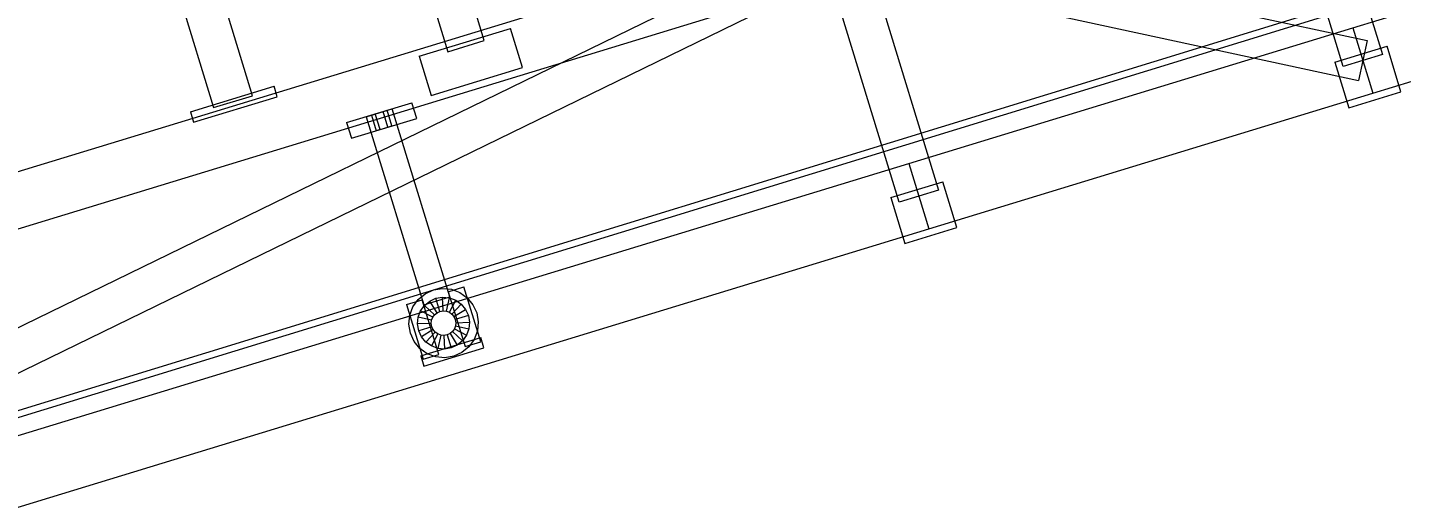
# Model space of a CAD drawing. Header units: millimetres. Extents: x -1970 to 59977, y -50268 to 6837.
# Drawn here: x 24107 to 25113, y 2551 to 2900 of the extents above; entities that cross this region are included whole.
import ezdxf

# ---------------------------------------------------------------- set-up
doc = ezdxf.new("R2010")
doc.units = ezdxf.units.MM
doc.layers.add('COTAS_P', color=1, linetype='Continuous', lineweight=0)
doc.layers.add('lateral_C02', color=7, linetype='Continuous', lineweight=0)
doc.dimstyles.new('R19_100', dxfattribs={"dimtxt": 250, "dimasz": 150, "dimexe": 150, "dimexo": 80, "dimgap": 100, "dimtad": 1, "dimtih": 1, "dimtoh": 1, "dimdsep": 46, "dimcen": 0.09, "dimadec": 0, "dimazin": 0, "dimtfac": 1, "dimtdec": 4, "dimtofl": 0, "dimtmove": 0, "dimatfit": 3, "dimfxl": 1, "dimtolj": 1, "dimtzin": 0, "dimarcsym": 0})

# ---------------------------------------------------------------- blocks, each defined once
blk = doc.blocks.new('*D3')
at = {"layer": 'COTAS_P', "color": 0, "lineweight": -2, "transparency": 16777216}
for p, q in [((25334.8, 3271.6), (25051.3, 4199.2)), ((16158.2, 1324.5), (24951.7, 4011.9)), ((16254.4, 496.5), (15970.9, 1424.2))]:
    blk.add_line(p, q, dxfattribs=at)
at = {"layer": 'COTAS_P', "color": 0, "transparency": 16777216}
for points in [[(24944.4, 4035.8), (24959, 3988), (25095.1, 4055.8)], [(16150.9, 1348.5), (16165.5, 1300.6), (16014.7, 1280.7)]]:
    blk.add_solid(points, dxfattribs=at)
at = {"layer": 'Defpoints', "color": 0, "transparency": 16777216}
for p in [(25095.1, 4055.8), (25358.2, 3195.1), (16277.8, 420)]:
    blk.add_point(p, dxfattribs=at)

msp = doc.modelspace()

# ---------------------------------------------------------------- linework, layer by layer
at = {"layer": 'lateral_C02'}
for p, q in [((24441.087, 2890.737), (24375.327, 3105.912)), ((24348.55, 3097.729), (24414.309, 2882.553)), ((25043.261, 3062.219), (25098.792, 2880.515)), ((25070.102, 2871.747), (25014.571, 3053.451)), ((25077.14, 2900.039), (25588.78, 3056.401)), ((16335.427, 232.465), (25411.088, 3023.01)), ((16336.897, 227.686), (25412.557, 3018.231)), ((25091.753, 2852.222), (25603.394, 3008.584)), ((23550.312, 2626.873), (24697.916, 2977.591)), ((23605.114, 2439.525), (24697.188, 2971.947)), ((24706.932, 2973.125), (25087.617, 2890.792)), ((24718.107, 2962.848), (24773.637, 2781.144)), ((24744.947, 2772.376), (24689.416, 2954.08)), ((23562.002, 2588.619), (24709.607, 2939.338)), ((23618.261, 2412.559), (24710.335, 2944.981)), ((24700.591, 2943.803), (25081.276, 2861.47)), ((24271.469, 2850.402), (24245.466, 2935.488)), ((24216.776, 2926.72), (24242.779, 2841.634)), ((24393.35, 2879.285), (24460.293, 2899.743)), ((24469.061, 2871.053), (24460.293, 2899.743)), ((24751.985, 2800.669), (25077.14, 2900.039)), ((25077.14, 2900.039), (25091.753, 2852.222)), ((24414.309, 2882.553), (24441.087, 2890.737)), ((25087.617, 2890.792), (25081.276, 2861.47)), ((24393.35, 2879.285), (24402.118, 2850.594)), ((25063.859, 2875.067), (25102.112, 2886.758)), ((25098.792, 2880.515), (25070.102, 2871.747)), ((25112.341, 2853.286), (25102.112, 2886.758)), ((24402.118, 2850.594), (24469.061, 2871.053)), ((25063.859, 2875.067), (25074.088, 2841.595)), ((24225.937, 2838.578), (24287.143, 2857.283)), ((24228.275, 2830.928), (24289.481, 2849.633)), ((24242.779, 2841.634), (24271.469, 2850.402)), ((24289.481, 2849.633), (24287.143, 2857.283)), ((24766.599, 2752.852), (25091.753, 2852.222)), ((25074.088, 2841.595), (25112.341, 2853.286)), ((24225.937, 2838.578), (24228.275, 2830.928)), ((24340.248, 2830.641), (24388.065, 2845.254)), ((24354.593, 2835.025), (24373.72, 2840.87)), ((24361.287, 2837.071), (24367.025, 2838.824)), ((24367.025, 2838.824), (24369.894, 2839.701)), ((24370.533, 2827.348), (24367.025, 2838.824)), ((24373.402, 2828.225), (24369.894, 2839.701)), ((24415.864, 2702.966), (24373.72, 2840.87)), ((24391.572, 2833.778), (24388.065, 2845.254)), ((24340.248, 2830.641), (24343.755, 2819.165)), ((24343.755, 2819.165), (24391.572, 2833.778)), ((24354.593, 2835.025), (24396.738, 2697.121)), ((24358.418, 2836.194), (24361.287, 2837.071)), ((24358.418, 2836.194), (24361.926, 2824.718)), ((24364.795, 2825.595), (24361.287, 2837.071)), ((24364.795, 2825.595), (24370.533, 2827.348)), ((24370.533, 2827.348), (24373.402, 2828.225)), ((24364.795, 2825.595), (24361.926, 2824.718)), ((23604.381, 2449.95), (24751.985, 2800.669)), ((24751.985, 2800.669), (24766.599, 2752.852)), ((24738.704, 2775.697), (24776.957, 2787.387)), ((24787.187, 2753.916), (24776.957, 2787.387)), ((24773.637, 2781.144), (24744.947, 2772.376)), ((24738.704, 2775.697), (24748.933, 2742.225)), ((23618.994, 2402.133), (24766.599, 2752.852)), ((24748.933, 2742.225), (24787.187, 2753.916)), ((24397.812, 2705.328), (24403.846, 2708.077)), ((24403.846, 2708.077), (24410.386, 2709.17)), ((24410.386, 2709.17), (24416.986, 2708.534)), ((24414.695, 2706.791), (24426.171, 2710.299)), ((24414.695, 2706.791), (24426.971, 2666.625)), ((24416.986, 2708.534), (24423.197, 2706.211)), ((24438.447, 2670.132), (24426.171, 2710.299)), ((24384.093, 2697.439), (24395.569, 2700.946)), ((24384.093, 2697.439), (24396.368, 2657.273)), ((24388.844, 2695.713), (24392.695, 2701.11)), ((24392.695, 2701.11), (24397.812, 2705.328)), ((24394.495, 2692.707), (24397.375, 2696.745)), ((24407.844, 2660.78), (24395.569, 2700.946)), ((24396.738, 2697.121), (24415.864, 2702.966)), ((24397.375, 2696.745), (24401.203, 2699.9)), ((24404.688, 2689.924), (24397.375, 2696.745)), ((24401.203, 2699.9), (24405.717, 2701.956)), ((24406.501, 2691.419), (24401.203, 2699.9)), ((24405.717, 2701.956), (24410.609, 2702.774)), ((24408.639, 2692.393), (24405.717, 2701.956)), ((24410.957, 2692.78), (24410.609, 2702.774)), ((24410.609, 2702.774), (24415.546, 2702.298)), ((24413.295, 2692.555), (24415.546, 2702.298)), ((24415.496, 2691.732), (24420.191, 2700.561)), ((24415.546, 2702.298), (24420.191, 2700.561)), ((24417.408, 2690.367), (24424.229, 2697.68)), ((24420.191, 2700.561), (24424.229, 2697.68)), ((24423.197, 2706.211), (24428.594, 2702.36)), ((24424.229, 2697.68), (24427.384, 2693.852)), ((24428.594, 2702.36), (24432.812, 2697.243)), ((24432.812, 2697.243), (24435.561, 2691.209)), ((24385.885, 2682.902), (24386.521, 2689.502)), ((24386.521, 2689.502), (24388.844, 2695.713)), ((24392.281, 2683.125), (24392.757, 2688.062)), ((24392.757, 2688.062), (24394.495, 2692.707)), ((24402.501, 2685.811), (24392.757, 2688.062)), ((24403.324, 2688.012), (24394.495, 2692.707)), ((24402.501, 2685.811), (24403.324, 2688.012)), ((24403.324, 2688.012), (24404.688, 2689.924)), ((24404.688, 2689.924), (24406.501, 2691.419)), ((24406.501, 2691.419), (24408.639, 2692.393)), ((24408.639, 2692.393), (24410.957, 2692.78)), ((24410.957, 2692.78), (24413.295, 2692.555)), ((24413.295, 2692.555), (24415.496, 2691.732)), ((24415.496, 2691.732), (24417.408, 2690.367)), ((24417.408, 2690.367), (24418.903, 2688.554)), ((24418.903, 2688.554), (24427.384, 2693.852)), ((24418.903, 2688.554), (24419.877, 2686.416)), ((24429.44, 2689.339), (24419.877, 2686.416)), ((24419.877, 2686.416), (24420.264, 2684.099)), ((24427.384, 2693.852), (24429.44, 2689.339)), ((24429.44, 2689.339), (24430.258, 2684.447)), ((24435.561, 2691.209), (24436.654, 2684.669)), ((24386.979, 2676.362), (24385.885, 2682.902)), ((24389.728, 2670.328), (24386.979, 2676.362)), ((24402.275, 2683.473), (24392.281, 2683.125)), ((24393.099, 2678.233), (24392.281, 2683.125)), ((24402.663, 2681.155), (24393.099, 2678.233)), ((24395.156, 2673.719), (24393.099, 2678.233)), ((24403.637, 2679.017), (24395.156, 2673.719)), ((24405.131, 2677.204), (24398.31, 2669.891)), ((24402.275, 2683.473), (24402.501, 2685.811)), ((24402.663, 2681.155), (24402.275, 2683.473)), ((24403.637, 2679.017), (24402.663, 2681.155)), ((24405.131, 2677.204), (24403.637, 2679.017)), ((24407.043, 2675.84), (24405.131, 2677.204)), ((24417.851, 2677.647), (24416.038, 2676.153)), ((24419.216, 2679.559), (24417.851, 2677.647)), ((24417.851, 2677.647), (24425.164, 2670.826)), ((24420.039, 2681.76), (24419.216, 2679.559)), ((24419.216, 2679.559), (24428.045, 2674.864)), ((24420.264, 2684.099), (24420.039, 2681.76)), ((24420.039, 2681.76), (24429.782, 2679.509)), ((24420.264, 2684.099), (24430.258, 2684.447)), ((24429.782, 2679.509), (24428.045, 2674.864)), ((24430.258, 2684.447), (24429.782, 2679.509)), ((24436.018, 2678.069), (24433.695, 2671.859)), ((24436.654, 2684.669), (24436.018, 2678.069)), ((24393.945, 2665.211), (24389.728, 2670.328)), ((24394.535, 2659.849), (24438.526, 2673.294)), ((24398.31, 2669.891), (24395.156, 2673.719)), ((24402.348, 2667.011), (24398.31, 2669.891)), ((24407.043, 2675.84), (24402.348, 2667.011)), ((24406.994, 2665.273), (24402.348, 2667.011)), ((24409.244, 2675.016), (24406.994, 2665.273)), ((24409.244, 2675.016), (24407.043, 2675.84)), ((24411.583, 2674.791), (24409.244, 2675.016)), ((24413.9, 2675.179), (24411.583, 2674.791)), ((24411.583, 2674.791), (24411.931, 2664.797)), ((24416.038, 2676.153), (24413.9, 2675.179)), ((24413.9, 2675.179), (24416.823, 2665.615)), ((24416.038, 2676.153), (24421.336, 2667.672)), ((24421.336, 2667.672), (24416.823, 2665.615)), ((24425.164, 2670.826), (24421.336, 2667.672)), ((24429.844, 2666.461), (24424.727, 2662.244)), ((24428.045, 2674.864), (24425.164, 2670.826)), ((24426.971, 2666.625), (24438.447, 2670.132)), ((24433.695, 2671.859), (24429.844, 2666.461)), ((24440.864, 2665.643), (24438.526, 2673.294)), ((24399.343, 2661.36), (24393.945, 2665.211)), ((24394.535, 2659.849), (24396.873, 2652.199)), ((24396.368, 2657.273), (24407.844, 2660.78)), ((24396.873, 2652.199), (24440.864, 2665.643)), ((24405.553, 2659.037), (24399.343, 2661.36)), ((24412.153, 2658.401), (24405.553, 2659.037)), ((24411.931, 2664.797), (24406.994, 2665.273)), ((24416.823, 2665.615), (24411.931, 2664.797)), ((24418.693, 2659.495), (24412.153, 2658.401)), ((24424.727, 2662.244), (24418.693, 2659.495))]:
    msp.add_line(p, q, dxfattribs=at)

# ---------------------------------------------------------------- dimensions: what is measured, and where the dimension line sits
at = {"layer": 'COTAS_P'}
dim = msp.add_aligned_dim(p1=(16277.765, 420), p2=(25358.187, 3195.061), distance=900, text='<> P', dimstyle='R19_100', dxfattribs=at)
dim.commit()
dim.dimension.update_dxf_attribs({"geometry": '*D3', "text_midpoint": (20554.937, 2668.234)})

doc.saveas('drawing.dxf')
